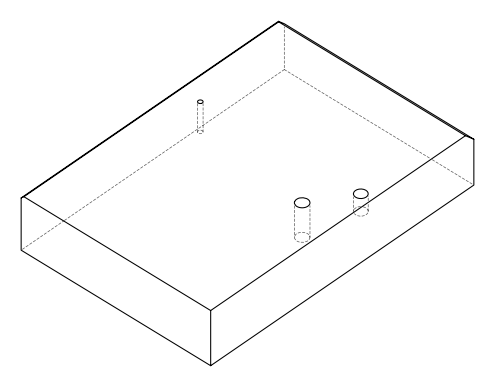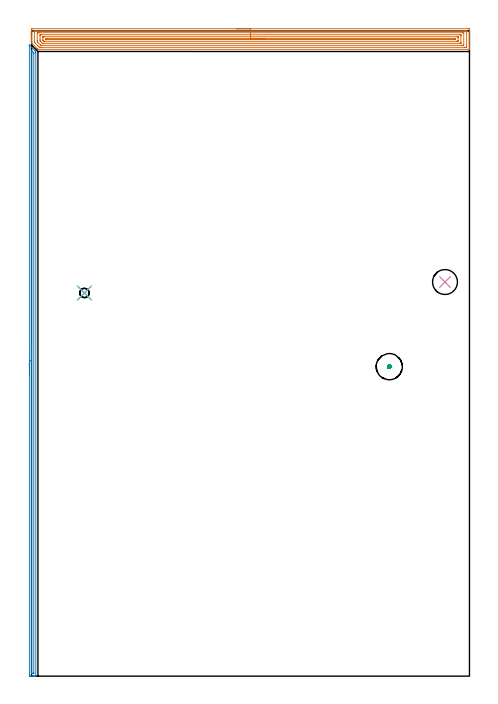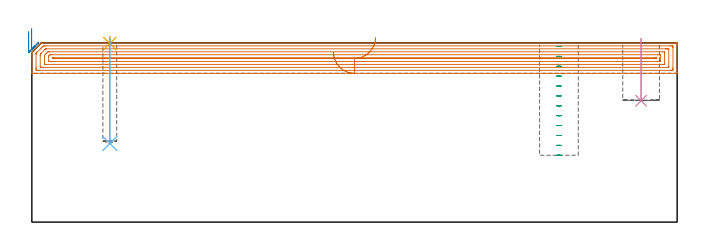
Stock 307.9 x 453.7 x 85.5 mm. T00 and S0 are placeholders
(PLAN: 6 operations, 4 tool changes, 23.1 min)
(1 AREA_MILL | FG_CHAMFER_SURFACE | UGT0205_001 | 14.93 min | 32358 mm3)
(2 AREA_MILL_1 | FG_CHAMFER_SURFACE_1 | UGT0205_001 | 7.24 min | 4473 mm3)
(3 MILL_BLIND_HOLE_FROM_SOLID_MATERIAL | STEP1POCKET | NXT0201_012 | Spiral | 0.56 min | 14247 mm3)
(4 INDEXABLE_INSERT_DRILL_BLIND_HOLE_FROM_SOLID | STEP1POCKET_1 | NXT0302_006 | 0.12 min | 6581 mm3)
(5 SPOT_DRILL | STEP1POCKET_2 | NXT0321_9005460120000 | 0.03 min | 3 mm3)
(6 DRILL_BLIND_HOLE_INTO_CENTER | STEP1POCKET_2 | NXT0301_037 | 0.2 min | 1587 mm3)
(TOOL UGT0205_001 | Chamfer Mill 20 x 3 x 45 deg. | D20 FL50 Z2)
(TOOL NXT0201_012 | ENDMILL 16mm [2P460-1600-NA 1630] | D16 FL38 Z6)
(TOOL NXT0302_006 | Index. Insert Drill 17.5mm [880-D1750L25-05] | D17.5 PA176 FL88 Z2)
(TOOL NXT0321_9005460120000 | NC Spot Drill, 142deg, 12mm, Carbide, Uncoated | D12 PA142 FL30 Z2)
(TOOL NXT0301_037 | Carbide Drill 6.6mm [860.1-0660-033A1-MM 2214] | D6.6 PA140 FL53 Z2)
(OP 1 AREA_MILL)
G17 G21 G94 G90
T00 M6
G54
G17 G0 G90 X143.95 Y455.2 S1061 M3
G43 Z95.5 H0
Z81.
G94 G1 X143.988 Z80.128 F250.
X144.102 Z79.264
X144.291 Z78.412
X144.553 Z77.58
X144.887 Z76.774
X145.29 Z76.
X145.758 Z75.264
X146.29 Z74.572
X146.879 Z73.929
X147.522 Z73.34
X148.214 Z72.809
X148.95 Z72.34
X149.724 Z71.937
X150.53 Z71.603
X151.362 Z71.341
X152.214 Z71.152
X153.078 Z71.038
X153.95 Z71.
X307.273
X307.594 Y455.197 Z71.002
X307.89 Y455.192 Z71.006
X307.9 Y454.892 Z71.306
Y443.944 Z82.251
Y442.523 Z83.674
Y442.164 Z84.031
Y441.446 Z84.754
Y441.162 Z85.037
X307.893 Y440.75 Z85.442
X307.89 Y440.703 Z85.488
X307.72 Y440.7 Z85.5
X4.65
X4.505 Y440.703 Z85.489
X4.441 Y440.76 Z85.436
X4.294 Y440.905 Z85.292
X4.203 Y440.996 Z85.202
X4.093 Y441.106 Z85.092
X3.924 Y441.274 Z84.921
X3.756 Y441.443 Z84.755
X0.365 Y444.834 Z81.364
X0.18 Y445.019 Z81.179
X0.01 Y445.191 Z81.007
X0. Y445.236 Z80.963
Y445.897 Z80.303
Y446.615 Z79.58
Y447.864 Z78.333
Y449.285 Z76.91
Y454.361 Z71.837
X0.002 Y454.626 Z71.571
X0.008 Y455.192 Z71.006
X0.057 Y455.194 Z71.004
X0.627 Y455.2 Z71.
X153.95
Y453.786 Z72.414
X304.591
X305.438 Y453.782 Z72.418
X305.485 Y453.779 Z72.421
X305.89 Y453.736 Z72.464
X305.897 Y453.325 Z72.875
X305.899 Y452.846 Z73.354
X305.9 Y452.433 Z73.767
X305.899 Y443.054 Z83.146
X305.897 Y442.643 Z83.557
X305.89 Y442.164 Z84.036
X305.528 Y442.12 Z84.08
X305.485 Y442.118 Z84.082
X304.64 Y442.114 Z84.086
X304.591
X6.885
X6.038 Y442.117 Z84.083
X5.991 Y442.12 Z84.08
X5.498 Y442.164 Z84.036
X5.097 Y442.556 Z83.644
X4.596 Y443.054 Z83.146
X4.203 Y443.446 Z82.754
X2.815 Y444.834 Z81.366
X2.415 Y445.235 Z80.965
X2.175 Y445.482 Z80.718
X2.056 Y445.606 Z80.594
X2.01 Y445.667 Z80.533
X2.008 Y445.725 Z80.475
X2.001 Y446.137 Z80.063
X2. Y452.369 Z73.831
X2.001 Y452.846 Z73.354
X2.002 Y453.257 Z72.943
X2.01 Y453.736 Z72.464
X2.372 Y453.779 Z72.421
X2.415 Y453.782 Z72.418
X3.26 Y453.786 Z72.414
X3.309
X153.95
Y452.371 Z73.829
X303.279
X303.697 Y452.369 Z73.831
X303.835 Y452.367 Z73.833
X303.878 Y452.365 Z73.835
X303.89 Y452.293 Z73.907
X303.895 Y452.158 Z74.042
X303.899 Y451.956 Z74.244
Y443.944 Z82.256
X303.898 Y443.744 Z82.456
X303.89 Y443.546 Z82.654
X303.697 Y443.535 Z82.665
X303.218 Y443.531 Z82.669
X302.803 Y443.529 Z82.671
X302.326 Y443.528 Z82.672
X6.885 Y443.529 Z82.671
X6.746 Y443.531 Z82.669
X6.636 Y443.535 Z82.665
X6.57 Y443.541 Z82.659
X6.525 Y443.583 Z82.617
X6.156 Y443.944 Z82.256
X4.375 Y445.725 Z80.475
X4.203 Y445.898 Z80.302
X4.033 Y446.078 Z80.122
X4.01 Y446.412 Z79.788
X4.004 Y446.615 Z79.585
X4.001 Y446.817 Z79.383
Y451.956 Z74.244
X4.002 Y452.156 Z74.044
X4.01 Y452.354 Z73.846
X4.203 Y452.364 Z73.836
X4.682 Y452.369 Z73.831
X5.097 Y452.371 Z73.829
X5.574
X153.95
Y450.957 Z75.243
X301.124
X301.821 Y450.95 Z75.25
X301.89 Y450.94 Z75.26
X301.894 Y450.837 Z75.363
X301.898 Y450.619 Z75.581
X301.9 Y450.184 Z76.016
Y445.733 Z80.467
X301.898 Y445.284 Z80.916
X301.894 Y445.064 Z81.136
X301.89 Y444.959 Z81.241
X301.793 Y444.949 Z81.251
X301.015 Y444.943 Z81.257
X300.906
X8.564
X7.779 Y444.948 Z81.252
X7.663 Y444.95 Z81.25
X6.885 Y445.667 Z80.533
X6.828 Y445.725 Z80.475
X6.002 Y446.604 Z79.596
X6.001 Y446.615 Z79.585
X6. Y447.496 Z78.704
Y450.167 Z76.033
X6.002 Y450.616 Z75.584
X6.006 Y450.836 Z75.364
X6.01 Y450.941 Z75.259
X6.107 Y450.951 Z75.249
X6.885 Y450.957 Z75.243
X6.994
X153.95
Y449.543 Z76.657
X299.227
X299.864 Y449.541 Z76.659
X299.885 Y449.538 Z76.662
X299.89 Y449.536 Z76.664
X299.897 Y449.508 Z76.692
X299.899 Y449.285 Z76.915
X299.9 Y446.835 Z79.365
X299.897 Y446.615 Z79.585
X299.893 Y446.447 Z79.753
X299.89 Y446.37 Z79.83
X299.744 Y446.364 Z79.836
X299.483 Y446.359 Z79.841
X299.227 Y446.358 Z79.842
X298.592 Y446.357 Z79.843
X9.567 Y446.358 Z79.842
X8.928 Y446.361 Z79.839
X8.673 Y446.364 Z79.836
X8.537 Y446.476 Z79.724
X8.401 Y446.615 Z79.585
X8.15 Y446.883 Z79.317
X8.01 Y447.036 Z79.164
X8.006 Y447.118 Z79.082
X8.001 Y447.284 Z78.916
X8. Y449.065 Z77.135
X8.003 Y449.285 Z76.915
X8.006 Y449.453 Z76.747
X8.01 Y449.53 Z76.67
X8.156 Y449.536 Z76.664
X8.417 Y449.541 Z76.659
X8.673 Y449.542 Z76.658
X9.308 Y449.543 Z76.657
X153.95
Y448.129 Z78.071
X297.439 Y448.128 Z78.072
X297.708 Y448.127 Z78.073
X297.824 Y448.124 Z78.076
X297.877 Y448.122 Z78.078
X297.89 Y448.097 Z78.103
X297.897 Y447.938 Z78.262
X297.895 Y447.865 Z78.335
X297.889 Y447.778 Z78.422
X297.843 Y447.776 Z78.424
X297.622 Y447.773 Z78.427
X297.439 Y447.772 Z78.428
X297.171 Y447.771 Z78.429
X10.461
X10.192 Y447.773 Z78.427
X10.076 Y447.776 Z78.424
X10.023 Y447.778 Z78.422
X10.01 Y447.803 Z78.397
X10.003 Y447.961 Z78.239
X10.008 Y448.099 Z78.101
X10.009 Y448.118 Z78.082
X10.029 Y448.122 Z78.078
X10.102 Y448.124 Z78.076
X10.461 Y448.128 Z78.072
X11.355 Y448.129 Z78.071
X153.95
X154.822 Z78.109
X155.686 Z78.223
X156.538 Z78.412
X157.37 Z78.674
X158.176 Z79.008
X158.95 Z79.411
X159.686 Z79.88
X160.378 Z80.411
X161.021 Z81.
X161.61 Z81.643
X162.142 Z82.335
X162.61 Z83.071
X163.013 Z83.845
X163.347 Z84.651
X163.609 Z85.483
X163.798 Z86.335
X163.912 Z87.2
X163.95 Z88.071
G0 Z95.5
M5
M2
(OP 2 AREA_MILL_1)
G17 G21 G94 G90
T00 M6
G54
G17 G0 G90 X-1.5 Y211.85 S1061 M3
G43 Z95.5 H0
Z91.
G94 G1 Y211.888 Z90.128 F250.
Y212.002 Z89.264
Y212.191 Z88.412
Y212.453 Z87.58
Y212.787 Z86.774
Y213.19 Z86.
Y213.659 Z85.264
Y214.19 Z84.572
Y214.779 Z83.929
Y215.422 Z83.34
Y216.114 Z82.809
Y216.85 Z82.34
Y217.624 Z81.937
Y218.43 Z81.603
Y219.262 Z81.341
Y220.114 Z81.152
Y220.979 Z81.038
Y221.85 Z81.
X-1.499 Y443.694 Z80.999
Y443.698 Z81.
X-1.493 Y443.694 Z81.005
X0.75 Y441.452 Z83.247
X2.517 Y439.684 Z85.015
X2.962 Y439.238 Z85.461
X3.006 Y439.187 Z85.491
X3. Y438.614 Z85.5
Y0.178
X2.997 Y0.009 Z85.488
X2.984 Y0.007 Z85.475
X2.616 Y0. Z85.115
X2.337 Z84.837
X1.634 Z84.129
X0.398 Z82.895
X-0.134 Z82.361
X-0.751 Z81.744
X-1.017 Y0.001 Z81.478
X-1.256 Y0.004 Z81.24
X-1.491 Y0.009 Z81.005
X-1.494 Y0.142 Z81.003
X-1.499 Y0.625 Z81.001
X-1.5 Y1.113 Z81.
Y221.85
X-0.086 Z82.414
Y438.558
X-0.084 Y439.45 Z82.416
X-0.083 Y439.5 Z82.417
X-0.069 Y439.807 Z82.431
X0.026 Y439.716 Z82.526
X0.249 Y439.5 Z82.749
X0.75 Y439. Z83.25
X1.142 Y438.606 Z83.642
X1.543 Y438.195 Z84.043
X1.579 Y438.152 Z84.079
X1.581 Y438.13 Z84.081
X1.584 Y438.078 Z84.084
X1.585 Y437.972 Z84.085
X1.586 Y437.761 Z84.086
X1.585 Y2.096 Z84.085
X1.584 Y2.043 Z84.084
X1.582 Y2.018 Z84.082
X1.58 Y2.012 Z84.08
X1.565 Y2.01 Z84.065
X1.156 Y2.002 Z83.656
X0.75 Y2.001 Z83.25
X0.271 Y2.003 Z82.771
X0.032 Y2.01 Z82.532
X-0.079 Y2.02 Z82.421
X-0.085 Y2.363 Z82.415
Y2.413
X-0.086 Y221.85 Z82.414
Y222.722 Z82.452
Y223.587 Z82.566
Y224.438 Z82.755
Y225.27 Z83.017
Y226.076 Z83.351
Y226.85 Z83.754
Y227.586 Z84.223
Y228.278 Z84.754
Y228.921 Z85.343
Y229.511 Z85.986
Y230.042 Z86.678
Y230.51 Z87.414
Y230.913 Z88.188
Y231.247 Z88.994
Y231.509 Z89.826
Y231.698 Z90.678
Y231.812 Z91.543
Y231.85 Z92.414
G0 Z95.5
M5
M2
(OP 3 MILL_BLIND_HOLE_FROM_SOLID_MATERIAL)
G17 G21 G94 G90
T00 M6
G54
G17 G0 G90 X251.5 Y217.6 S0 M3
G43 Z95.5 H1
Z83.783
G94 G3 X252.1 Y218.2 R0.6 F250.
X251.5 Y218.8 R0.6
X250.3 Y217.6 R1.2
X251.5 Y218.8 R-1.2
X250.9 Y218.2 R0.6
X251.5 Y217.6 R0.6
G0 Z79.067
G3 X252.1 Y218.2 R0.6
X251.5 Y218.8 R0.6
X250.3 Y217.6 R1.2
X251.5 Y218.8 R-1.2
X250.9 Y218.2 R0.6
X251.5 Y217.6 R0.6
G0 Z74.35
G3 X252.1 Y218.2 R0.6
X251.5 Y218.8 R0.6
X250.3 Y217.6 R1.2
X251.5 Y218.8 R-1.2
X250.9 Y218.2 R0.6
X251.5 Y217.6 R0.6
G0 Z69.633
G3 X252.1 Y218.2 R0.6
X251.5 Y218.8 R0.6
X250.3 Y217.6 R1.2
X251.5 Y218.8 R-1.2
X250.9 Y218.2 R0.6
X251.5 Y217.6 R0.6
G0 Z64.917
G3 X252.1 Y218.2 R0.6
X251.5 Y218.8 R0.6
X250.3 Y217.6 R1.2
X251.5 Y218.8 R-1.2
X250.9 Y218.2 R0.6
X251.5 Y217.6 R0.6
G0 Z60.2
G3 X252.1 Y218.2 R0.6
X251.5 Y218.8 R0.6
X250.3 Y217.6 R1.2
X251.5 Y218.8 R-1.2
X250.9 Y218.2 R0.6
X251.5 Y217.6 R0.6
G0 Z55.483
G3 X252.1 Y218.2 R0.6
X251.5 Y218.8 R0.6
X250.3 Y217.6 R1.2
X251.5 Y218.8 R-1.2
X250.9 Y218.2 R0.6
X251.5 Y217.6 R0.6
G0 Z50.767
G3 X252.1 Y218.2 R0.6
X251.5 Y218.8 R0.6
X250.3 Y217.6 R1.2
X251.5 Y218.8 R-1.2
X250.9 Y218.2 R0.6
X251.5 Y217.6 R0.6
G0 Z46.05
G3 X252.1 Y218.2 R0.6
X251.5 Y218.8 R0.6
X250.3 Y217.6 R1.2
X251.5 Y218.8 R-1.2
X250.9 Y218.2 R0.6
X251.5 Y217.6 R0.6
G0 Z41.333
G3 X252.1 Y218.2 R0.6
X251.5 Y218.8 R0.6
X250.3 Y217.6 R1.2
X251.5 Y218.8 R-1.2
X250.9 Y218.2 R0.6
X251.5 Y217.6 R0.6
G0 Z36.617
G3 X252.1 Y218.2 R0.6
X251.5 Y218.8 R0.6
X250.3 Y217.6 R1.2
X251.5 Y218.8 R-1.2
X250.9 Y218.2 R0.6
X251.5 Y217.6 R0.6
G0 Z31.9
G3 X252.1 Y218.2 R0.6
X251.5 Y218.8 R0.6
X250.3 Y217.6 R1.2
X251.5 Y218.8 R-1.2
X250.9 Y218.2 R0.6
X251.5 Y217.6 R0.6
G0 Z95.5
M5
M2
(OP 4 INDEXABLE_INSERT_DRILL_BLIND_HOLE_FROM_SOLID)
G17 G21 G94 G90
T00 M6
G54
G17 G0 G90 X290.7 Y277.1 S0 M3
G43 Z95.5 H1
G94 G81 G98 Z57.9 F250. R87.5
G80
M5
M2
(OP 5 SPOT_DRILL)
G17 G21 G94 G90
T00 M6
G54
G17 G0 G90 X37.2 Y269.4 S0 M3
G43 Z95.5 H0
G94 G81 G98 Z85.216 F250. R88.5
G80
M5
M2
(OP 6 DRILL_BLIND_HOLE_INTO_CENTER)
G17 G21 G94 G90
T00 M6
G54
G17 G0 G90 X37.2 Y269.4 S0 M3
G43 Z95.5 H1
G94 G81 G98 Z37.5 F250. R87.5
G80
M5
M2
